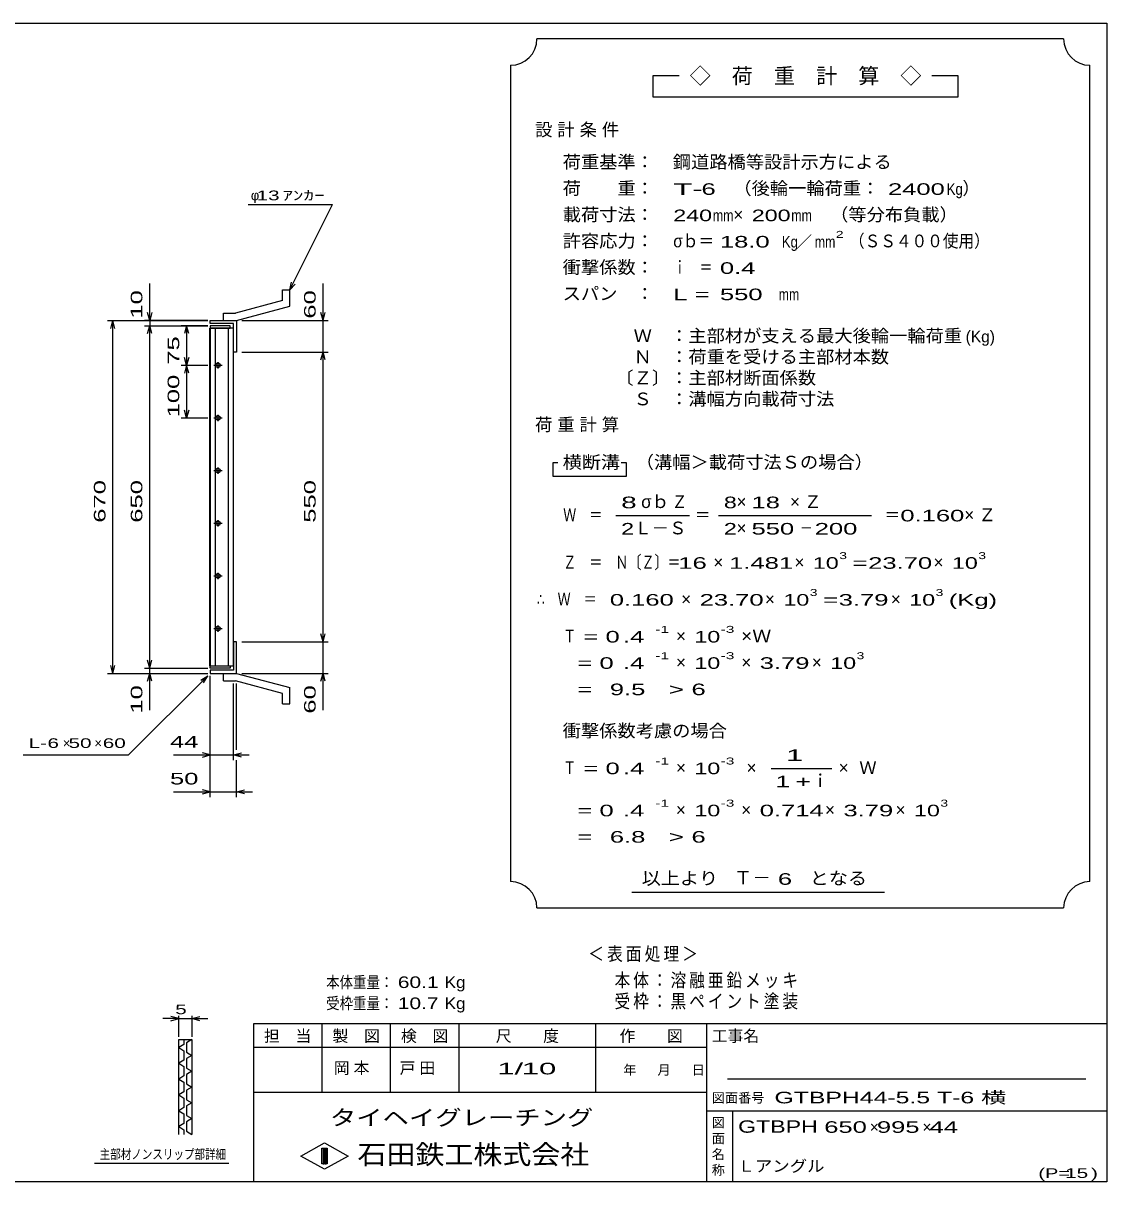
# Model space of a CAD drawing. Units: millimetres, scale not verified. Extents: x -1820 to 1731, y -1282 to 1054.
# Drawn here: x -326 to 1731, y -1146 to 1054 of the extents above; entities that cross this region are included whole.
import ezdxf
from ezdxf.enums import TextEntityAlignment as Align

# ---------------------------------------------------------------- set-up
doc = ezdxf.new("R2010")
doc.units = ezdxf.units.MM
doc.header["$LTSCALE"] = 10
for name, color, linetype, lineweight in [('0_2', 150, 'Continuous', 25), ('16', 3, 'Continuous', 25), ('19', 6, 'Continuous', 25), ('22', 4, 'Continuous', 25), ('24', 2, 'Continuous', 25), ('32', 4, 'Continuous', 25)]:
    doc.layers.add(name, color=color, linetype=linetype, lineweight=lineweight)
doc.styles.add('ベクトル', font='')
doc.styles.get('ベクトル').set_extended_font_data('ベクトル')

msp = doc.modelspace()

# ---------------------------------------------------------------- linework, layer by layer
at = {"layer": '0_2'}
for p, q in [((-1729, 1053.5), (1731, 1053.5)), ((1731, 1053.5), (1731, -1146.5)), ((1731, -846.5), (111, -846.5)), ((111, -846.5), (111, -1146.5)), ((241, -846.5), (241, -976.5)), ((371, -976.5), (371, -846.5)), ((501, -846.5), (501, -976.5)), ((761, -976.5), (761, -846.5)), ((971, -846.5), (971, -1146.5)), ((971, -891.5), (111, -891.5)), ((1691, -951.5), (1011, -951.5)), ((111, -976.5), (971, -976.5)), ((971, -1011.5), (1731, -1011.5)), ((1021, -1146.5), (1021, -1011.5)), ((201, -1097.5), (246, -1072.5)), ((246, -1072.5), (291, -1097.5)), ((246, -1122.5), (201, -1097.5)), ((241, -1082.5), (251, -1082.5)), ((241, -1112.5), (241, -1082.5)), ((241, -1082.5), (243, -1082.5)), ((243, -1082.5), (243, -1112.5)), ((245, -1112.5), (245, -1082.5)), ((245, -1082.5), (247, -1082.5)), ((291, -1097.5), (246, -1122.5)), ((247, -1082.5), (247, -1112.5)), ((249, -1112.5), (249, -1082.5)), ((249, -1082.5), (251, -1082.5)), ((251, -1082.5), (251, -1112.5)), ((251, -1082.5), (251, -1112.5)), ((251, -1112.5), (241, -1112.5)), ((243, -1112.5), (245, -1112.5)), ((247, -1112.5), (249, -1112.5)), ((1731, -1146.5), (-1729, -1146.5))]:
    msp.add_line(p, q, dxfattribs=at)
at = {"layer": '16'}
for p, q in [((28.3, -166.5), (28.3, 474.5)), ((28.3, 474.5), (29, 474.5)), ((67, 479), (29, 479)), ((29, 479), (29, 474.5)), ((29, 474.5), (67, 474.5)), ((29, 474.5), (29, -166.5)), ((73, 474.5), (29, 474.5)), ((38.5, 474.5), (38.5, -166.5)), ((63.5, -166.5), (63.5, 474.5)), ((67, 474.5), (67, 479)), ((73, -166.5), (73, 474.5)), ((35.5, 404), (51.5, 404)), ((45.5, 407), (41.5, 407)), ((41.5, 401), (45.5, 401)), ((43.5, 410), (43.5, 398)), ((43.5, 310), (43.5, 298)), ((35.5, 304), (51.5, 304)), ((45.5, 307), (41.5, 307)), ((41.5, 301), (45.5, 301)), ((35.5, 204), (51.5, 204)), ((45.5, 207), (41.5, 207)), ((41.5, 201), (45.5, 201)), ((43.5, 210), (43.5, 198)), ((43.5, 110), (43.5, 98)), ((35.5, 104), (51.5, 104)), ((45.5, 107), (41.5, 107)), ((41.5, 101), (45.5, 101)), ((35.5, 4), (51.5, 4)), ((45.5, 7), (41.5, 7)), ((41.5, 1), (45.5, 1)), ((43.5, 10), (43.5, -2)), ((35.5, -96), (51.5, -96)), ((45.5, -93), (41.5, -93)), ((41.5, -99), (45.5, -99)), ((43.5, -90), (43.5, -102)), ((29, -166.5), (28.3, -166.5)), ((29, -166.5), (67, -166.5)), ((29, -171), (29, -166.5)), ((29, -166.5), (73, -166.5)), ((67, -171), (29, -171)), ((67, -166.5), (67, -171))]:
    msp.add_line(p, q, dxfattribs=at)
for centre, radius, start, end in [((41.5, 404), 3, 90, 270), ((43.5, 404), 4, 46.6, 133.4), ((43.5, 404), 4, 226.6, 313.4), ((45.5, 404), 3, 270, 90), ((43.5, 304), 4, 46.6, 133.4), ((41.5, 304), 3, 90, 270), ((43.5, 304), 4, 226.6, 313.4), ((45.5, 304), 3, 270, 90), ((41.5, 204), 3, 90, 270), ((43.5, 204), 4, 46.6, 133.4), ((43.5, 204), 4, 226.6, 313.4), ((45.5, 204), 3, 270, 90), ((41.5, 104), 3, 90, 270), ((43.5, 104), 4, 46.6, 133.4), ((43.5, 104), 4, 226.6, 313.4), ((45.5, 104), 3, 270, 90), ((41.5, 4), 3, 90, 270), ((43.5, 4), 4, 46.6, 133.4), ((43.5, 4), 4, 226.6, 313.4), ((45.5, 4), 3, 270, 90), ((41.5, -96), 3, 90, 270), ((43.5, -96), 4, 46.6, 133.4), ((43.5, -96), 4, 226.6, 313.4), ((45.5, -96), 3, 270, 90)]:
    msp.add_arc(centre, radius, start, end, dxfattribs=at)
at = {"layer": '19'}
for p, q in [((166, 547), (180, 547)), ((166, 527), (166, 547)), ((180, 516), (180, 547)), ((166, 527), (77, 503)), ((79, 489), (180, 516)), ((29, 483), (29, 489)), ((29, 489), (78, 489)), ((54, 503), (77, 503)), ((54, 489), (54, 503)), ((54, 489), (79, 489)), ((78, 489), (79, 488)), ((79, 488), (79, 429)), ((73, 483), (29, 483)), ((73, 429), (73, 483)), ((79, 429), (73, 429)), ((79, -121), (73, -121)), ((73, -121), (73, -175)), ((79, -180), (79, -121)), ((29, -175), (29, -181)), ((73, -175), (29, -175)), ((29, -181), (78, -181)), ((54, -181), (79, -181)), ((54, -195), (54, -181)), ((54, -195), (77, -195)), ((166, -219), (77, -195)), ((78, -181), (79, -180)), ((79, -181), (180, -208)), ((166, -239), (166, -219)), ((180, -239), (180, -208)), ((166, -239), (180, -239))]:
    msp.add_line(p, q, dxfattribs=at)
at = {"layer": '22'}
for p, q in [((101, 709), (261, 709)), ((180, 547), (261, 709)), ((-86, 489), (-86, 559)), ((180, 547), (183, 561.6)), ((180, 547), (190, 558)), ((243, 489), (243, 559)), ((-166, 489), (24, 489)), ((-160, 474), (-156, 489)), ((-152, 474), (-156, 489)), ((-156, -181), (-156, 489)), ((24, 489), (-96, 489)), ((-86, 489), (-90, 504)), ((-82, 504), (-86, 489)), ((-86, 489), (-86, 479)), ((89, 489), (253, 489)), ((243, 489), (239, 504)), ((243, 489), (247, 504)), ((243, 429), (243, 489)), ((-96, 479), (24, 479)), ((-90, 464), (-86, 479)), ((-82, 464), (-86, 479)), ((-86, -171), (-86, 479)), ((24, 479), (-26, 479)), ((-16, 479), (-20, 464)), ((-12, 464), (-16, 479)), ((-16, 479), (-16, 404)), ((-16, 404), (-20, 419)), ((-12, 419), (-16, 404)), ((89, 429), (253, 429)), ((239, 414), (243, 429)), ((247, 414), (243, 429)), ((243, -121), (243, 429)), ((-26, 404), (24, 404)), ((-16, 404), (-20, 389)), ((-12, 389), (-16, 404)), ((-16, 404), (-16, 304)), ((-16, 304), (-20, 319)), ((-12, 319), (-16, 304)), ((-26, 304), (24, 304)), ((243, -121), (239, -106)), ((243, -121), (247, -106)), ((89, -121), (253, -121)), ((243, -181), (243, -121)), ((-156, -181), (-160, -166)), ((-156, -181), (-152, -166)), ((-96, -171), (24, -171)), ((-86, -171), (-90, -156)), ((-86, -171), (-82, -156)), ((-86, -181), (-86, -171)), ((-166, -181), (24, -181)), ((-126, -336), (24, -186)), ((-96, -181), (24, -181)), ((-90, -196), (-86, -181)), ((-82, -196), (-86, -181)), ((-86, -251), (-86, -181)), ((11, -194), (24, -186)), ((16, -199), (24, -186)), ((29, -346), (29, -186)), ((29, -416), (29, -186)), ((89, -181), (253, -181)), ((239, -196), (243, -181)), ((247, -196), (243, -181)), ((243, -251), (243, -181)), ((73, -346), (73, -200)), ((79, -326), (79, -200)), ((-326, -336), (-126, -336)), ((-41, -336), (29, -336)), ((29, -336), (14, -332)), ((14, -340), (29, -336)), ((29, -336), (73, -336)), ((73, -336), (88, -332)), ((88, -340), (73, -336)), ((73, -336), (103, -336)), ((79, -416), (79, -346)), ((-41, -406), (29, -406)), ((29, -406), (14, -402)), ((14, -410), (29, -406)), ((29, -406), (79, -406)), ((79, -406), (94, -402)), ((94, -410), (79, -406)), ((79, -406), (109, -406))]:
    msp.add_line(p, q, dxfattribs=at)
at = {"layer": '24', "color": 4}
for p, q in [((1649, 1023.5), (649, 1023.5)), ((599, 973.5), (599, -576.5)), ((1699, -576.5), (1699, 973.5)), ((919, 953.5), (869, 953.5)), ((869, 953.5), (869, 913.5)), ((1449, 953.5), (1399, 953.5)), ((1449, 913.5), (1449, 953.5)), ((869, 913.5), (1449, 913.5)), ((689, 218.5), (679, 218.5)), ((679, 218.5), (679, 193.5)), ((819, 218.5), (809, 218.5)), ((819, 193.5), (819, 218.5)), ((679, 193.5), (819, 193.5)), ((799, 118.5), (939, 118.5)), ((994, 118.5), (1284, 118.5)), ((1094, -361.5), (1209, -361.5)), ((829, -596.5), (1309, -596.5)), ((649, -626.5), (1649, -626.5))]:
    msp.add_line(p, q, dxfattribs=at)
for centre, start, end in [((599, 1023.5), 270, 0), ((1699, 1023.5), 180, 270), ((599, -626.5), 0, 90), ((1699, -626.5), 90, 180)]:
    msp.add_arc(centre, 50, start, end, dxfattribs=at)
at = {"layer": '32'}
for p, q in [((-31, -836.5), (-46, -832.5)), ((-31, -871.5), (-31, -831.5)), ((-6, -831.5), (-6, -871.5)), ((-6, -836.5), (9, -832.5)), ((-31, -836.5), (-61, -836.5)), ((-46, -840.5), (-31, -836.5)), ((-31, -836.5), (-6, -836.5)), ((9, -840.5), (-6, -836.5)), ((-6, -836.5), (24, -836.5)), ((-31, -876.5), (-6, -876.5)), ((-31, -1056.5), (-31, -876.5)), ((-21, -876.5), (-21, -885.5)), ((-6, -876.5), (-16, -882.5)), ((-6, -876.5), (-6, -1056.5)), ((-21, -885.5), (-31, -891.5)), ((-31, -891.5), (-21, -897.5)), ((-21, -897.5), (-21, -915.5)), ((-16, -882.5), (-16, -900.5)), ((-16, -900.5), (-6, -906.5)), ((-21, -915.5), (-31, -921.5)), ((-31, -921.5), (-21, -927.5)), ((-6, -906.5), (-16, -912.5)), ((-16, -912.5), (-16, -930.5)), ((-21, -945.5), (-31, -951.5)), ((-21, -927.5), (-21, -945.5)), ((-16, -930.5), (-6, -936.5)), ((-6, -936.5), (-16, -942.5)), ((-16, -942.5), (-16, -960.5)), ((-31, -951.5), (-21, -957.5)), ((-21, -957.5), (-21, -975.5)), ((-16, -960.5), (-6, -966.5)), ((-6, -966.5), (-16, -972.5)), ((-21, -975.5), (-31, -981.5)), ((-31, -981.5), (-21, -987.5)), ((-21, -987.5), (-21, -1005.5)), ((-16, -972.5), (-16, -990.5)), ((-21, -1005.5), (-31, -1011.5)), ((-31, -1011.5), (-21, -1017.5)), ((-16, -990.5), (-6, -996.5)), ((-6, -996.5), (-16, -1002.5)), ((-16, -1002.5), (-16, -1020.5)), ((-21, -1017.5), (-21, -1035.5)), ((-16, -1020.5), (-6, -1026.5)), ((-6, -1026.5), (-16, -1032.5)), ((-16, -1032.5), (-16, -1050.5)), ((-21, -1035.5), (-31, -1041.5)), ((-31, -1041.5), (-21, -1047.5)), ((-21, -1047.5), (-21, -1056.5)), ((-16, -1050.5), (-6, -1056.5)), ((64, -1111.5), (-191, -1111.5))]:
    msp.add_line(p, q, dxfattribs=at)

# ---------------------------------------------------------------- texts
at = {"layer": '0_2', "style": 'ベクトル'}
for s, height, p in [('担\u3000当', 21.99, (131, -869.5)), ('製\u3000図', 21.99, (261, -869.5)), ('検\u3000図', 21.99, (391, -869.5)), ('尺\u3000\u3000度', 21.99, (571, -869.5)), ('作\u3000\u3000図', 21.99, (806, -869.5)), ('工事名', 21.99, (981, -869.5)), ('年', 18.3, (813, -934)), ('月', 18.3, (878, -934)), ('日', 18.3, (943, -934)), ('図面番号', 18.33, (981, -987)), ('図', 18.3, (981, -1034)), ('面', 18.3, (981, -1064)), ('名', 18.3, (981, -1094)), ('称', 18.3, (981, -1124))]:
    msp.add_text(s, height=height, dxfattribs=at).set_placement(p, align=Align.MIDDLE_LEFT)
at = {"layer": '0_2', "color": 222, "style": 'ベクトル'}
for s, height, width, p in [('タイヘイグレーチング', 29.33, 1.25, (256, -1024.5)), ('石田鉄工株式会社', 36.66, 1.1, (308.5, -1094.5))]:
    msp.add_text(s, height=height, dxfattribs=dict(at, width=width)).set_placement(p, align=Align.MIDDLE_LEFT)
at = {"layer": '22', "color": 2, "style": 'ベクトル'}
for s, height, p in [('φ', 18.3, (106, 726.5)), ('×', 18.3, (-251, -313.5)), ('×', 18.3, (-191, -313.5)), ('×', 22, (1281, -1042.5)), ('×', 22, (1381, -1042.5))]:
    msp.add_text(s, height=height, dxfattribs=at).set_placement(p, align=Align.MIDDLE_LEFT)
for s, height, width, p in [(' 13 ', 18.33, 1.6, (106, 726.5)), ('ｱﾝｶｰ', 18.33, 1.6, (166, 726.5)), ('L-', 18.33, 1.6, (-316, -313.5)), (' 6 ', 18.33, 1.6, (-291, -313.5)), (' 50 ', 18.33, 1.6, (-251, -313.5)), (' 60 ', 18.33, 1.6, (-186, -313.5)), (' 44 ', 21.99, 1.65, (-61, -311)), (' 50 ', 21.99, 1.65, (-61, -381)), ('本体重量：', 21.99, 0.85, (249, -767.5)), (' 60.1', 21.99, 1.35, (374, -767.5)), ('Kg', 21.99, 1.1, (474, -767.5)), ('受枠重量：', 21.99, 0.85, (249, -807.5)), (' 10.7', 21.99, 1.35, (374, -807.5)), ('Kg', 21.99, 1.1, (474, -807.5)), ('1/', 21.99, 2, (574, -931.5)), (' 10 ', 21.99, 2, (604, -931.5)), ('GTBPH44-5.5 T-6 横       ', 21.99, 1.6, (1100, -986.5)), ('GTBPH', 23.46, 1.4, (1031, -1041.5)), (' 650 ', 21.99, 1.65, (1181, -1042.5)), (' 995 ', 21.99, 1.65, (1281, -1042.5)), (' 44 ', 21.99, 1.65, (1381, -1042.5)), ('Ｌアングル', 21.99, 1.1, (1030, -1116.5)), ('(P=', 18.33, 1.55, (1601, -1130)), (' 15 ', 18.33, 1.6, (1641, -1130)), (')', 18.3, 1.6, (1701, -1130))]:
    msp.add_text(s, height=height, dxfattribs=dict(at, width=width)).set_placement(p, align=Align.MIDDLE_LEFT)
at = {"layer": '22', "color": 2, "style": 'ベクトル', "width": 1.65}
for s, p in [(' 10 ', (-111, 479)), (' 60 ', (218, 479)), (' 75 ', (-41, 391.5)), (' 100 ', (-41, 291.5)), (' 670 ', (-181, 91.5)), (' 650 ', (-111, 91.5)), (' 550 ', (218, 91.5)), (' 10 ', (-111, -271)), (' 60 ', (218, -271))]:
    msp.add_text(s, height=21.99, rotation=90, dxfattribs=at).set_placement(p, align=Align.MIDDLE_LEFT)
at = {"layer": '22', "color": 2, "attachment_point": 4, "style": 'ベクトル'}
for s, insert, char_height in [('\\T1.2;\\W0.85;＜表面処理＞', (746.5, -715), 25.66), ('\\T1.19;\\W0.85;本体：溶融亜鉛メッキ', (796.5, -765), 25.66), ('\\T1.19;\\W0.85;受枠：黒ペイント塗装', (796.5, -805), 25.66), ('\\T1.25;岡本\u3000', (263.5, -931.5), 21.99), ('\\T1.25;戸田\u3000', (388.5, -931.5), 21.99)]:
    msp.add_mtext(s, dxfattribs=dict(at, insert=insert, char_height=char_height))
at = {"layer": '24', "style": 'ベクトル'}
for s, height, p in [('◇\u3000荷\u3000重\u3000計\u3000算\u3000◇', 29.33, (939, 953.5)), ('）', 24.2, (1457, 740)), ('×', 24.2, (1022, 690)), ('／', 22, (1141.5, 638.5)), ('(Kg)', 21.99, (1463, 458.5)), ('σｂ', 24.19, (847, 145)), ('×', 24.2, (1028, 145)), ('Ｌ－Ｓ', 24.19, (834, 95)), ('×', 24.2, (1028, 95)), ('×', 24.2, (984, 30)), ('×', 24.2, (1138, 30)), ('×', 24.2, (1402, 30)), ('×', 24.2, (923, -40)), ('×', 24.2, (1082, -40)), ('×', 24.2, (1321, -40)), ('×', 24.2, (913, -110)), ('×', 24.2, (913, -160)), ('×', 24.2, (1037, -160)), ('×', 24.2, (1171, -160)), ('Ｗ', 24.2, (1261, -360)), ('×', 24.2, (913, -360)), ('×', 24.2, (1047, -360)), ('ｉ', 24.2, (1170.5, -385)), ('×', 24.2, (1222, -360)), ('×', 24.2, (913, -440)), ('×', 24.2, (1037, -440)), ('×', 24.2, (1196, -440)), ('×', 24.2, (1330, -440)), ('Ｔ－', 25.66, (1023, -569))]:
    msp.add_text(s, height=height, dxfattribs=at).set_placement(p, align=Align.MIDDLE_LEFT)
for s, height, width, p in [('荷重基準：\u3000', 24.19, 1.05, (698, 790)), ('鋼道路橋等設計示方による', 24.19, 1.05, (907, 790)), ('荷\u3000\u3000重：\u3000', 24.19, 1.05, (698, 740)), ('T-', 21.99, 2, (908, 738.5)), (' 6 ', 21.99, 1.65, (948, 738.5)), ('（後輪一輪荷重：', 24.19, 1.05, (1022, 740)), (' 2400', 21.99, 1.65, (1302, 738.5)), ('Kg', 21.99, 0.85, (1427, 738.5)), ('載荷寸法：\u3000', 24.19, 1.05, (698, 690)), ('\u3000（等分布負載）', 24.19, 1.05, (1171, 690)), ('240', 21.99, 1.5, (908, 688.5)), ('mm', 21.99, 0.8, (983, 688.5)), ('200', 21.99, 1.5, (1057, 688.5)), ('mm', 21.99, 0.8, (1132, 688.5)), ('許容応力：\u3000', 24.19, 1.05, (698, 640)), ('σｂ＝', 24.19, 0.9, (908, 640)), (' 18.0', 21.99, 1.65, (983, 638.5)), ('Kg', 21.99, 0.85, (1114, 638.5)), ('mm', 21.99, 0.8, (1176.5, 638.5)), ('2', 13.2, 1.5, (1216.5, 652.5)), ('（ＳＳ４００使用）', 24.19, 0.9, (1241.5, 640)), ('衝撃係数：\u3000', 24.19, 1.05, (698, 590)), ('ｉ\u3000＝', 24.19, 0.75, (908, 590)), (' 0.4', 21.99, 1.65, (983, 588.5)), ('スパン\u3000：\u3000', 24.19, 1.05, (698, 540)), ('L =', 21.99, 1.65, (908, 538.5)), (' 550 ', 21.99, 1.65, (983, 538.5)), ('mm', 21.99, 0.8, (1108, 538.5)), ('\u3000Ｗ\u3000：主部材が支える最大後輪一輪荷重', 24.19, 1.05, (798, 460)), ('\u3000Ｎ\u3000：荷重を受ける主部材本数', 24.19, 1.05, (798, 420)), ('〔Ｚ〕：主部材断面係数', 24.19, 1.05, (798, 380)), ('\u3000Ｓ\u3000：溝幅方向載荷寸法', 24.19, 1.05, (798, 340)), ('横断溝', 24.19, 1.1, (698, 220)), ('\u3000（溝幅＞載荷寸法Ｓの場合）', 24.19, 1.05, (802, 220)), ('8', 22, 1.8, (809, 143.5)), ('Ｚ', 24.2, 0.9, (905, 145)), ('8', 22, 1.5, (1004, 143.5)), (' 18 ', 21.99, 1.65, (1043, 143.5)), ('Ｗ\u3000＝', 24.19, 0.75, (699, 120)), ('＝', 24.2, 0.9, (949, 120)), ('＝', 24.2, 0.9, (1309, 120)), ('0.160', 21.99, 1.65, (1339, 118.5)), ('2', 22, 1.5, (809, 93.5)), ('2', 22, 1.5, (1004, 93.5)), (' 550 ', 21.99, 1.65, (1043, 93.5)), ('－', 24.2, 0.75, (1148, 95)), (' 200 ', 21.99, 1.65, (1163, 93.5)), ('Ｚ\u3000＝\u3000Ｎ〔Ｚ〕＝', 24.19, 0.75, (699, 30)), ('3', 13.2, 1.5, (1223, 42.5)), ('3', 13.2, 1.5, (1487, 42.5)), (' 16 ', 21.99, 1.65, (904, 28.5)), ('1.481', 21.99, 1.65, (1014, 28.5)), ('10', 21.99, 1.5, (1173, 28.5)), ('=', 22, 1.7, (1248, 28.5)), ('23.70', 21.99, 1.65, (1278, 28.5)), ('10', 21.99, 1.5, (1437, 28.5)), ('3', 13.2, 1.5, (1167, -27.5)), ('3', 13.2, 1.5, (1406, -27.5)), ('∴\u3000Ｗ\u3000＝', 24.19, 0.75, (649, -40)), (' 0.160', 21.99, 1.65, (774, -41.5)), ('23.70', 21.99, 1.65, (958, -41.5)), ('10', 21.99, 1.5, (1117, -41.5)), ('=', 22, 1.7, (1192, -41.5)), ('3.79', 21.99, 1.65, (1222, -41.5)), ('10', 21.99, 1.5, (1356, -41.5)), ('(Kg)', 21.99, 1.65, (1431, -41.5)), ('Ｔ', 24.2, 0.75, (699, -110)), (' = 0', 21.99, 1.65, (724, -111.5)), (' .4 ', 21.99, 1.65, (799, -111.5)), ('-1', 13.2, 1.65, (874, -97.5)), ('10', 21.99, 1.5, (948, -111.5)), ('-3', 13.2, 1.65, (998, -97.5)), ('×Ｗ', 24.19, 1.1, (1037, -110)), ('  = 0', 21.99, 1.65, (699, -161.5)), (' .4 ', 21.99, 1.65, (799, -161.5)), ('-1', 13.2, 1.65, (874, -147.5)), ('10', 21.99, 1.5, (948, -161.5)), ('-3', 13.2, 1.65, (998, -147.5)), ('3.79', 21.99, 1.65, (1072, -161.5)), ('10', 21.99, 1.5, (1206, -161.5)), ('3', 13.2, 1.5, (1256, -147.5)), ('  =', 21.99, 1.65, (699, -211.5)), (' 9.5', 21.99, 1.65, (774, -211.5)), ('>', 22, 1.7, (899, -211.5)), (' 6 ', 21.99, 1.65, (929, -211.5)), ('衝撃係数考慮の場合', 24.19, 1.05, (698, -290)), ('Ｔ', 24.2, 0.75, (699, -360)), (' = 0', 21.99, 1.65, (724, -361.5)), (' .4 ', 21.99, 1.65, (799, -361.5)), ('-1', 13.2, 1.65, (874, -347.5)), ('10', 21.99, 1.5, (948, -361.5)), ('-3', 13.2, 1.65, (998, -347.5)), ('  = 0', 21.99, 1.65, (699, -441.5)), (' .4 ', 21.99, 1.65, (799, -441.5)), ('-1', 13.2, 1.65, (874, -427.5)), ('10', 21.99, 1.5, (948, -441.5)), ('-3', 13.2, 1.65, (998, -427.5)), ('0.714', 21.99, 1.65, (1072, -441.5)), ('3.79', 21.99, 1.65, (1231, -441.5)), ('10', 21.99, 1.5, (1365, -441.5)), ('3', 13.2, 1.5, (1415, -427.5)), (' 6.8', 21.99, 1.65, (774, -491.5)), ('>', 22, 1.7, (899, -491.5)), (' 6 ', 21.99, 1.65, (929, -491.5)), ('  =', 21.99, 1.65, (699, -491.5)), ('以上より\u3000', 24.19, 1.1, (848, -570)), (' 6 ', 21.99, 1.65, (1093, -571.5)), ('となる', 24.19, 1.1, (1167, -570))]:
    msp.add_text(s, height=height, dxfattribs=dict(at, width=width)).set_placement(p, align=Align.MIDDLE_LEFT)
at = {"layer": '24', "attachment_point": 4, "style": 'ベクトル'}
for s, insert, char_height in [('\\T1.28;設計条件', (645.5, 850), 24.19), ('\\T1.28;荷重計算', (645.5, 290), 24.19), ('\\T1.42;×Ｚ', (1129.5, 145), 24.19), ('\\T1.42;×Ｚ', (1460.5, 120), 24.19), ('\\T1.25;\\W2;\\~1\\~', (1101.5, -336.5), 21.99), ('\\T1.33;\\W1.75;1+', (1101.5, -386.5), 21.99)]:
    msp.add_mtext(s, dxfattribs=dict(at, insert=insert, char_height=char_height))
at = {"layer": '32', "color": 2, "style": 'ベクトル'}
for s, width, p in [(' 5 ', 1.6, (-48.5, -819)), ('主部材ノンスリップ部詳細', 0.8, (-181, -1094))]:
    msp.add_text(s, height=18.33, dxfattribs=dict(at, width=width)).set_placement(p, align=Align.MIDDLE_LEFT)

doc.saveas('drawing.dxf')
